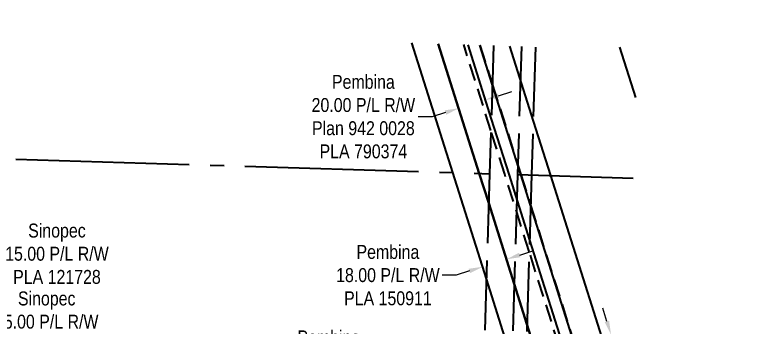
# Model space of a CAD drawing. Extents: x 363136 to 365518, y 6084975 to 6087152.
# Drawn here: x 363762 to 364290, y 6085776 to 6086000 of the extents above; entities that cross this region are included whole.
import ezdxf

# ---------------------------------------------------------------- set-up
doc = ezdxf.new("R2010")
doc.units = 0
doc.header["$LTSCALE"] = 5
for name, pattern in [('foc-FLOWLINE', [3.75, 2.5, -1.25]), ('foc-QUARTERLINE', [33, 25, -3, 2, -3]), ('foc-UNSURVEYED', [12.5, 10, -2.5])]:
    doc.linetypes.add(name, pattern=pattern)
for name, color, linetype in [('C-RW', 13, 'Continuous'), ('F-EZE', 190, 'foc-FLOWLINE'), ('F-RW', 190, 'Continuous'), ('L-QSEC', 8, 'foc-QUARTERLINE'), ('L-USEC', 7, 'foc-UNSURVEYED')]:
    doc.layers.add(name, color=color, linetype=linetype)
doc.layers.add('C-RW-T', color=13, linetype='Continuous', lineweight=9)
doc.layers.add('F-RW-T', color=190, linetype='Continuous', lineweight=9)
doc.styles.add('80CG', font='ARIALN.TTF', dxfattribs={"height": 10})
doc.dimstyles.new('Compass 5 000', dxfattribs={"dimscale": 5, "dimtxt": 9, "dimasz": 2, "dimexe": 0.2, "dimexo": 0.0625, "dimgap": 0.5, "dimtad": 0, "dimtih": 1, "dimtoh": 1, "dimzin": 0, "dimdsep": 46, "dimtxsty": '80CG', "dimcen": 0.1, "dimse1": 1, "dimse2": 1, "dimclrd": 256, "dimclrt": 256, "dimaunit": 1, "dimadec": 4, "dimazin": 0, "dimtfac": 0.06, "dimtofl": 0, "dimtmove": 0, "dimatfit": 1, "dimfxl": 0.2, "dimtolj": 1, "dimtzin": 0, "dimlwd": -1, "dimarcsym": 0})

# ---------------------------------------------------------------- blocks, each defined once
blk = doc.blocks.new('*D427')
at = {"layer": 'C-RW-T', "transparency": 16777216}
for p, q in [((363651.22, 6085793.29), (363742.99, 6085827.97)), ((363742.99, 6085827.97), (363752.99, 6085827.97)), ((363618.48, 6085780.92), (363609.12, 6085777.38))]:
    blk.add_line(p, q, dxfattribs=at)
for points in [[(363650.63, 6085794.85), (363651.8, 6085791.73), (363641.86, 6085789.76)], [(363617.89, 6085782.48), (363619.07, 6085779.36), (363627.83, 6085784.45)]]:
    blk.add_solid(points, dxfattribs=at)
at = {"layer": 'C-RW-T', "transparency": 16777216, "insert": (363792.08, 6085827.97), "char_height": 10, "attachment_point": 5, "style": '80CG'}
blk.add_mtext('\\A1;Sinopec\\P15.00 P/L R/W\\PPLA 121728', dxfattribs=at)
blk = doc.blocks.new('*D428')
at = {"layer": 'F-RW-T', "transparency": 16777216}
for p, q in [((364125.06, 6085827.09), (364134.59, 6085830.1)), ((364088.84, 6085815.63), (364079.3, 6085812.61)), ((364079.3, 6085812.61), (364069.3, 6085812.61))]:
    blk.add_line(p, q, dxfattribs=at)
for points in [[(364124.55, 6085828.68), (364125.56, 6085825.5), (364115.52, 6085824.07)], [(364088.33, 6085817.22), (364089.34, 6085814.04), (364098.37, 6085818.64)]]:
    blk.add_solid(points, dxfattribs=at)
at = {"layer": 'F-RW-T', "transparency": 16777216, "insert": (364030.22, 6085812.61), "char_height": 10, "attachment_point": 5, "style": '80CG'}
blk.add_mtext('\\A1;Pembina\\P18.00 P/L R/W\\PPLA 150911', dxfattribs=at)
blk = doc.blocks.new('*D432')
at = {"layer": 'C-RW-T', "transparency": 16777216}
for p, q in [((363730.54, 6085620.02), (363735.63, 6085770.8)), ((363735.63, 6085770.8), (363745.63, 6085770.8)), ((363729.36, 6085585.05), (363729.02, 6085575.05))]:
    blk.add_line(p, q, dxfattribs=at)
for points in [[(363728.88, 6085620.07), (363732.21, 6085619.96), (363730.2, 6085610.02)], [(363727.7, 6085585.1), (363731.03, 6085584.99), (363729.7, 6085595.04)]]:
    blk.add_solid(points, dxfattribs=at)
at = {"layer": 'C-RW-T', "transparency": 16777216, "insert": (363784.72, 6085770.8), "char_height": 10, "attachment_point": 5, "style": '80CG'}
blk.add_mtext('\\A1;Sinopec\\P15.00 P/L R/W\\PPlan 082 6348\\PPLA 032883', dxfattribs=at)
blk = doc.blocks.new('*D433')
at = {"layer": 'C-RW-T', "transparency": 16777216}
for p, q in [((363825.92, 6085648.05), (363938.64, 6085751.13)), ((363938.64, 6085751.13), (363948.64, 6085751.13)), ((363801.5, 6085625.72), (363794.12, 6085618.97))]:
    blk.add_line(p, q, dxfattribs=at)
for points in [[(363824.8, 6085649.28), (363827.04, 6085646.82), (363818.54, 6085641.3)], [(363800.38, 6085626.94), (363802.62, 6085624.49), (363808.88, 6085632.46)]]:
    blk.add_solid(points, dxfattribs=at)
at = {"layer": 'C-RW-T', "transparency": 16777216, "insert": (363987.72, 6085751.13), "char_height": 10, "attachment_point": 5, "style": '80CG'}
blk.add_mtext('\\A1;Pembina\\P13.00 P/L R/W\\PPLA 112319', dxfattribs=at)
blk = doc.blocks.new('*D435')
at = {"layer": 'C-RW-T', "transparency": 16777216}
for p, q in [((364109.77, 6085941.67), (364119.31, 6085944.68)), ((364062.11, 6085926.59), (364052.11, 6085926.59)), ((364071.65, 6085929.61), (364062.11, 6085926.59))]:
    blk.add_line(p, q, dxfattribs=at)
for points in [[(364109.27, 6085943.26), (364110.28, 6085940.08), (364100.24, 6085938.65)], [(364071.14, 6085931.19), (364072.15, 6085928.02), (364081.18, 6085932.62)]]:
    blk.add_solid(points, dxfattribs=at)
at = {"layer": 'C-RW-T', "transparency": 16777216, "insert": (364012.57, 6085926.59), "char_height": 10, "attachment_point": 5, "style": '80CG'}
blk.add_mtext('\\A1;Pembina\\P20.00 P/L R/W\\PPlan 942 0028\\PPLA 790374', dxfattribs=at)
blk = doc.blocks.new('*D455')
at = {"layer": 'F-RW-T', "transparency": 16777216}
for p, q in [((364187.79, 6085779.39), (364184.77, 6085788.93)), ((364198.46, 6085745.66), (364203.97, 6085728.23)), ((364203.97, 6085728.23), (364213.97, 6085728.23))]:
    blk.add_line(p, q, dxfattribs=at)
for points in [[(364189.38, 6085779.9), (364186.2, 6085778.89), (364190.8, 6085769.86)], [(364200.05, 6085746.16), (364196.87, 6085745.15), (364195.44, 6085755.19)]]:
    blk.add_solid(points, dxfattribs=at)
at = {"layer": 'F-RW-T', "transparency": 16777216, "insert": (364253.06, 6085728.23), "char_height": 10, "attachment_point": 5, "style": '80CG'}
blk.add_mtext('\\A1;Nuvista\\P15.00 P/L R/W\\PPLA 200439', dxfattribs=at)

msp = doc.modelspace()

# ---------------------------------------------------------------- linework, layer by layer
at = {"layer": 'C-RW'}
for points in [[(364197.13, 6085566.131), (364194.539, 6085574.309), (364193.03, 6085579.081), (364188.476, 6085593.471), (364184.549, 6085605.886), (364179.995, 6085620.278), (364130.276, 6085777.439), (364102.743, 6085864.466), (364095.987, 6085885.824), (364066.479, 6085979.09)], [(364087.682, 6085978.342), (364104.577, 6085924.939), (364117.159, 6085885.179), (364132.11, 6085837.914), (364198.973, 6085626.567)], [(364199.738, 6085651.647), (364132.87, 6085863.01), (364125.94, 6085884.916), (364105.338, 6085950.027), (364096.478, 6085978.032)], [(364117.684, 6085977.284), (364134.704, 6085923.483), (364147.11, 6085884.275), (364201.582, 6085712.09)]]:
    msp.add_lwpolyline(points, dxfattribs=at)
at = {"layer": 'F-EZE'}
for points in [[(364198.725, 6085618.406), (364131.862, 6085829.748), (364114.302, 6085885.268), (364104.329, 6085916.776), (364084.819, 6085978.443)], [(364096.478, 6085978.032), (364105.338, 6085950.027), (364125.94, 6085884.916), (364132.87, 6085863.01), (364199.738, 6085651.647)]]:
    msp.add_lwpolyline(points, dxfattribs=at)
at = {"layer": 'F-RW'}
for points in [[(364128.625, 6085723.011), (364101.092, 6085810.038), (364076.931, 6085886.408), (364047.395, 6085979.764)], [(364066.479, 6085979.09), (364095.987, 6085885.824), (364102.743, 6085864.466), (364130.276, 6085777.439), (364157.644, 6085690.93)], [(364208.547, 6085940.42), (364197.128, 6085976.531)]]:
    msp.add_lwpolyline(points, dxfattribs=at)
at = {"layer": 'L-QSEC', "flags": 128}
for points in [[(363267.624, 6085911.253), (364103.384, 6085885.598)], [(364123.486, 6085884.981), (364206.778, 6085882.425)]]:
    msp.add_lwpolyline(points, dxfattribs=at)
at = {"layer": 'L-USEC'}
for p, q in [((364106.177, 6085977.69), (364103.384, 6085885.598)), ((364126.276, 6085976.981), (364123.486, 6085884.989)), ((364136.33, 6085976.626), (364133.542, 6085884.684)), ((364103.384, 6085885.598), (364091.196, 6085483.702)), ((364123.486, 6085884.989), (364111.298, 6085483.093)), ((364133.542, 6085884.684), (364121.354, 6085482.788))]:
    msp.add_line(p, q, dxfattribs=at)

# ---------------------------------------------------------------- dimensions: what is measured, and where the dimension line sits
at = {"layer": 'C-RW-T'}
dim = msp.add_aligned_dim(p1=(364100.077, 6085939.164), p2=(364081.019, 6085933.134), distance=0.538, text='Pembina\\P20.00 P/L R/W\\PPlan 942 0028\\PPLA 790374', dimstyle='Compass 5 000', dxfattribs=at)
dim.commit()
dim.dimension.update_dxf_attribs({"geometry": '*D435', "text_midpoint": (364012.573, 6085926.589)})
for base, p1, p2, angle, text, picture, middle in [((363641.861, 6085789.756), (363650.901, 6085723.402), (363664.932, 6085728.704), 20.70114, 'Sinopec\\P15.00 P/L R/W\\PPLA 121728', '*D427', (363792.081, 6085827.974)), ((363730.204, 6085610.023), (363723.413, 6085595.254), (363723.919, 6085610.235), 88.06644, 'Sinopec\\P15.00 P/L R/W\\PPlan 082 6348\\PPLA 032883', '*D432', (363784.718, 6085770.797)), ((363818.541, 6085641.299), (363806.856, 6085634.676), (363816.517, 6085643.511), 42.4437, 'Pembina\\P13.00 P/L R/W\\PPLA 112319', '*D433', (363987.721, 6085751.129))]:
    dim = msp.add_linear_dim(base=base, p1=p1, p2=p2, angle=angle, text=text, dimstyle='Compass 5 000', dxfattribs=at)
    dim.commit()
    dim.dimension.update_dxf_attribs({"geometry": picture, "text_midpoint": middle, "dimtype": 161})
at = {"layer": 'F-RW-T'}
dim = msp.add_aligned_dim(p1=(364113.539, 6085830.341), p2=(364096.386, 6085824.914), distance=6.577, text='Pembina\\P18.00 P/L R/W\\PPLA 150911', dimstyle='Compass 5 000', dxfattribs=at)
dim.commit()
dim.dimension.update_dxf_attribs({"geometry": '*D428', "text_midpoint": (364030.215, 6085812.611)})
dim = msp.add_linear_dim(base=(364190.803, 6085769.86), p1=(364220.941, 6085763.256), p2=(364216.3, 6085777.927), angle=107.55631, text='Nuvista\\P15.00 P/L R/W\\PPLA 200439', dimstyle='Compass 5 000', dxfattribs=at)
dim.commit()
dim.dimension.update_dxf_attribs({"geometry": '*D455', "text_midpoint": (364253.059, 6085728.233), "dimtype": 161})

doc.saveas('drawing.dxf')
